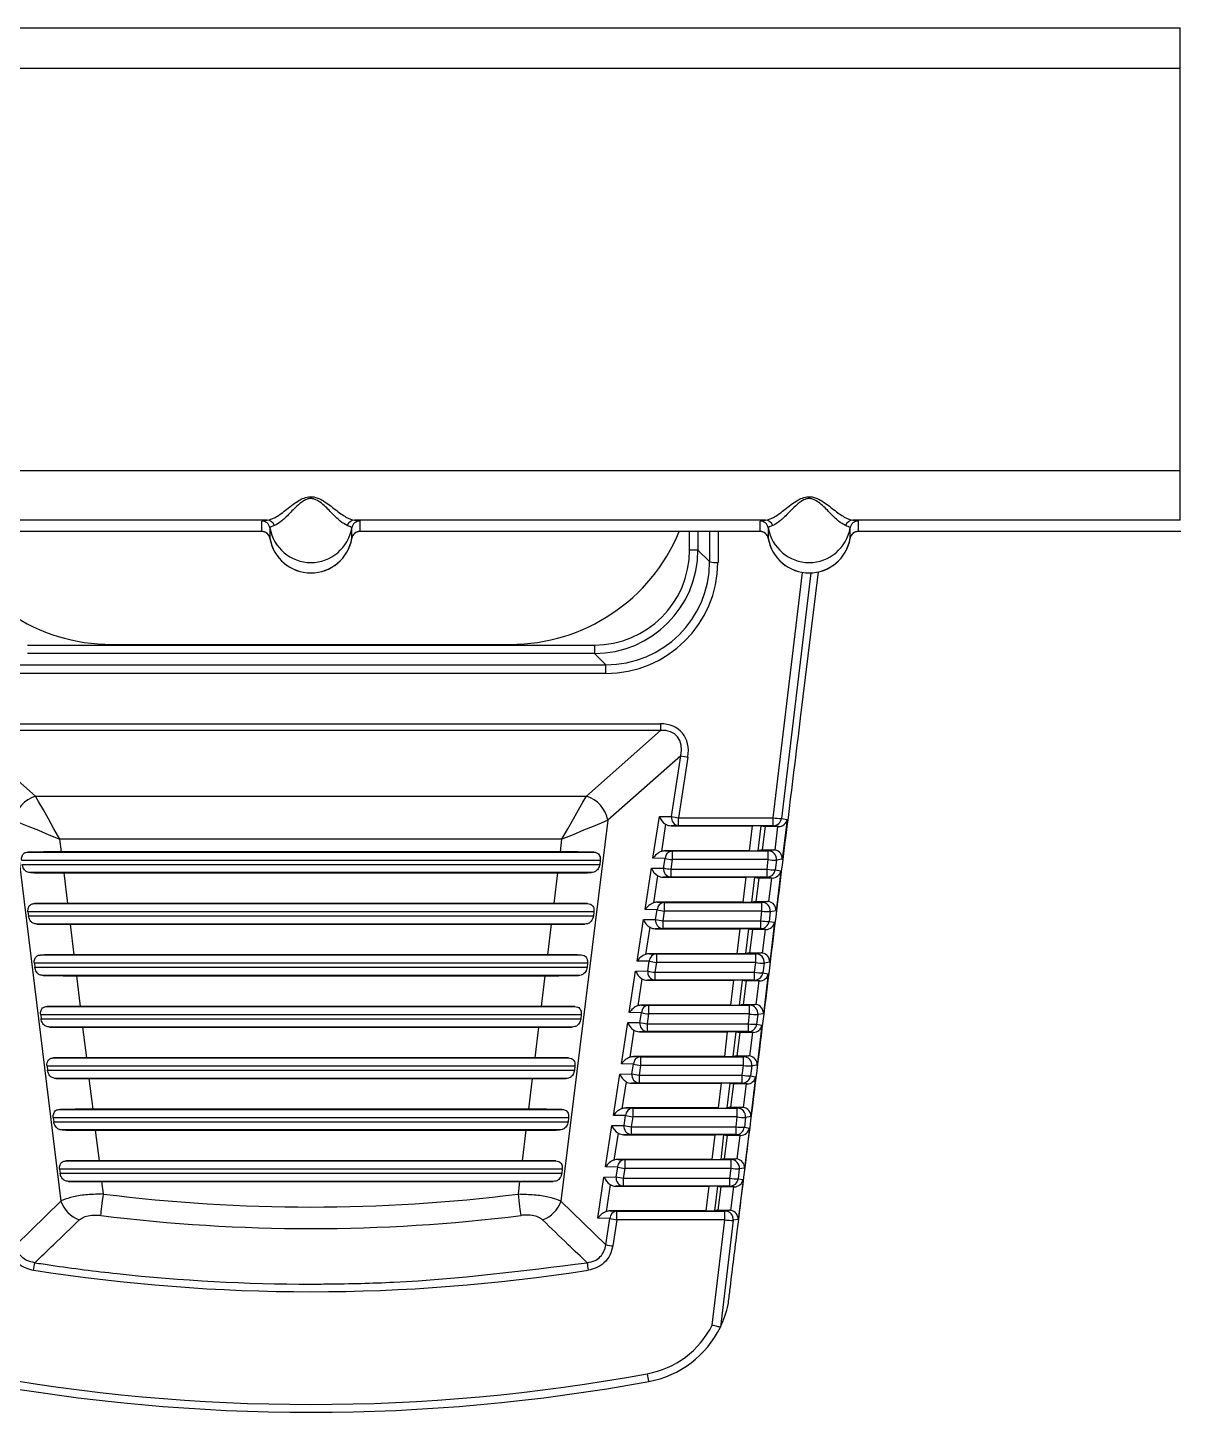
# Model space of a CAD drawing. Extents: x 7 to 135, y 3 to 97.
# Drawn here: x 56.855 to 58.243, y 36.432 to 38.1 of the extents above; entities that cross this region are included whole.
import ezdxf

# ---------------------------------------------------------------- set-up
doc = ezdxf.new("R2010")
doc.units = 0
doc.header["$MEASUREMENT"] = 0
doc.layers.add('OBJECT', color=7, linetype='CONTINUOUS')

msp = doc.modelspace()

# ---------------------------------------------------------------- linework, layer by layer
at = {"layer": 'OBJECT'}
for p, q in [((56.1495, 38.1), (58.2431, 38.1)), ((58.2431, 38.051), (58.2431, 38.1)), ((58.2431, 38.051), (56.1495, 38.051)), ((58.2431, 37.5666), (58.2431, 38.051)), ((56.1495, 37.5666), (58.2431, 37.5666)), ((58.2431, 37.5066), (58.2431, 37.5666)), ((57.1438, 37.5066), (56.6488, 37.5066)), ((57.1371, 37.5057), (57.1438, 37.5066)), ((57.1371, 37.4932), (57.1371, 37.5057)), ((57.147, 37.4973), (57.147, 37.4849)), ((57.2456, 37.4849), (57.2456, 37.4973)), ((57.7438, 37.5066), (57.2488, 37.5066)), ((57.2554, 37.5057), (57.2554, 37.4932)), ((57.7371, 37.5057), (57.7438, 37.5066)), ((57.7371, 37.4932), (57.7371, 37.5057)), ((57.747, 37.4973), (57.747, 37.4849)), ((57.8456, 37.4849), (57.8456, 37.4973)), ((58.2431, 37.5066), (57.8488, 37.5066)), ((57.8554, 37.5057), (57.8554, 37.4932)), ((57.1371, 37.4929), (56.6554, 37.4929)), ((57.1371, 37.4929), (57.1371, 37.4932)), ((57.147, 37.4849), (57.147, 37.4846)), ((57.2455, 37.4846), (57.2456, 37.4849)), ((57.2554, 37.4932), (57.2554, 37.4929)), ((57.7371, 37.4929), (57.2554, 37.4929)), ((57.6522, 37.4707), (57.6522, 37.4929)), ((57.6622, 37.4929), (57.6622, 37.4707)), ((57.6765, 37.4564), (57.6767, 37.4929)), ((57.6866, 37.4929), (57.6865, 37.4559)), ((57.7371, 37.4929), (57.7371, 37.4932)), ((57.747, 37.4849), (57.747, 37.4846)), ((57.8455, 37.4846), (57.8456, 37.4849)), ((57.8554, 37.4932), (57.8554, 37.4929)), ((58.2436, 37.4929), (57.8554, 37.4929)), ((57.6622, 37.4707), (57.6522, 37.4707)), ((57.6622, 37.4707), (57.6765, 37.4564)), ((57.7529, 37.1482), (57.7884, 37.4437)), ((57.7983, 37.4431), (57.7628, 37.1475)), ((57.7859, 37.2684), (57.8075, 37.4443)), ((56.8551, 37.3562), (57.5376, 37.3562)), ((56.9564, 37.357), (57.4364, 37.357)), ((57.5376, 37.3562), (57.5376, 37.3462)), ((56.8414, 37.3325), (57.5514, 37.3325)), ((57.5376, 37.3462), (56.8551, 37.3462)), ((57.5514, 37.3325), (57.5376, 37.3462)), ((57.5514, 37.322), (57.5514, 37.3325)), ((57.5514, 37.322), (56.8414, 37.322)), ((56.7754, 37.2615), (57.6173, 37.2615)), ((57.6173, 37.2534), (56.7754, 37.2534)), ((56.8647, 37.1743), (56.7754, 37.2534)), ((57.528, 37.1743), (57.6173, 37.2534)), ((57.6173, 37.2615), (57.6173, 37.2534)), ((57.6417, 37.223), (57.5538, 37.1452)), ((57.6305, 37.1498), (57.6417, 37.223)), ((57.6503, 37.2214), (57.6391, 37.1482)), ((56.8647, 37.1743), (57.528, 37.1743)), ((57.6082, 37.0996), (57.6159, 37.1496)), ((57.6159, 37.1496), (57.6305, 37.1498)), ((57.6391, 37.1482), (57.7529, 37.1482)), ((57.6391, 37.1387), (57.6391, 37.1482)), ((57.7529, 37.1387), (57.7529, 37.1482)), ((57.7628, 37.1475), (57.7698, 37.1463)), ((56.8389, 37.1452), (56.8953, 36.6864)), ((57.5538, 37.1452), (57.4974, 36.6864)), ((57.6233, 37.1404), (57.6183, 37.1076)), ((57.6391, 37.1387), (57.63, 37.1386)), ((57.63, 37.1386), (57.7279, 37.1386)), ((57.7529, 37.1387), (57.6391, 37.1387)), ((57.7243, 37.1084), (57.7279, 37.1386)), ((57.7379, 37.1385), (57.7343, 37.1085)), ((57.7379, 37.1385), (57.7431, 37.1376)), ((57.7431, 37.1376), (57.7396, 37.1094)), ((57.7587, 37.1376), (57.7431, 37.1376)), ((57.7594, 37.1376), (57.7529, 37.1387)), ((57.7552, 37.1092), (57.7587, 37.1376)), ((57.7698, 37.1463), (57.7639, 37.0982)), ((56.896, 37.107), (56.8941, 37.1224)), ((57.4986, 37.1224), (56.8941, 37.1224)), ((57.4967, 37.107), (57.4986, 37.1224)), ((57.5446, 37.0969), (56.8481, 37.0969)), ((56.8559, 37.1069), (57.5368, 37.1069)), ((57.4967, 37.107), (56.896, 37.107)), ((57.5446, 37.0969), (57.544, 37.0921)), ((57.6227, 37.0993), (57.6082, 37.0996)), ((57.621, 37.0877), (57.6227, 37.0993)), ((57.6229, 37.1084), (57.6313, 37.1083)), ((57.7243, 37.1084), (57.6229, 37.1084)), ((57.6313, 37.0978), (57.6296, 37.0862)), ((57.6313, 37.1083), (57.6313, 37.0978)), ((57.6313, 37.1083), (57.7469, 37.1083)), ((57.7469, 37.0978), (57.6313, 37.0978)), ((57.7396, 37.1094), (57.7343, 37.1085)), ((57.7396, 37.1094), (57.7535, 37.1094)), ((57.7455, 37.0862), (57.7469, 37.0978)), ((57.7469, 37.1083), (57.7535, 37.1094)), ((57.7469, 37.0978), (57.7469, 37.1083)), ((57.7568, 37.0971), (57.7554, 37.0855)), ((57.7639, 37.0982), (57.7568, 37.0971)), ((56.8487, 37.0921), (57.544, 37.0921)), ((57.5338, 37.0821), (56.859, 37.0821)), ((56.9036, 37.045), (56.8991, 37.082)), ((56.8991, 37.082), (57.4937, 37.082)), ((57.4891, 37.045), (57.4937, 37.082)), ((57.5987, 37.0376), (57.6064, 37.0875)), ((57.6064, 37.0875), (57.621, 37.0877)), ((57.6296, 37.0862), (57.7455, 37.0862)), ((57.6296, 37.0862), (57.6296, 37.0767)), ((57.7455, 37.0767), (57.7455, 37.0862)), ((57.7554, 37.0855), (57.7622, 37.0843)), ((57.7622, 37.0843), (57.7563, 37.0362)), ((57.6138, 37.0784), (57.6088, 37.0456)), ((57.6296, 37.0767), (57.6204, 37.0766)), ((57.6204, 37.0766), (57.7204, 37.0766)), ((57.7455, 37.0767), (57.6296, 37.0767)), ((57.7168, 37.0464), (57.7204, 37.0766)), ((57.7304, 37.0765), (57.7268, 37.0465)), ((57.7304, 37.0765), (57.7355, 37.0756)), ((57.7355, 37.0756), (57.732, 37.0474)), ((57.7511, 37.0756), (57.7355, 37.0756)), ((57.7518, 37.0756), (57.7455, 37.0767)), ((57.7476, 37.0472), (57.7511, 37.0756)), ((57.6134, 37.0464), (57.6218, 37.0463)), ((57.7168, 37.0464), (57.6134, 37.0464)), ((57.732, 37.0474), (57.7268, 37.0465)), ((57.732, 37.0474), (57.7459, 37.0474)), ((57.7394, 37.0463), (57.7459, 37.0474)), ((56.8557, 37.0349), (56.8563, 37.0301)), ((57.537, 37.0349), (56.8557, 37.0349)), ((56.8563, 37.0301), (57.5364, 37.0301)), ((56.8635, 37.0449), (57.5292, 37.0449)), ((57.4891, 37.045), (56.9036, 37.045)), ((57.537, 37.0349), (57.5364, 37.0301)), ((57.6132, 37.0374), (57.5987, 37.0376)), ((57.6114, 37.0257), (57.6132, 37.0374)), ((57.6218, 37.0358), (57.62, 37.0241)), ((57.6218, 37.0463), (57.6218, 37.0358)), ((57.6218, 37.0463), (57.7394, 37.0463)), ((57.7394, 37.0358), (57.6218, 37.0358)), ((57.738, 37.0241), (57.7394, 37.0358)), ((57.7394, 37.0358), (57.7394, 37.0463)), ((57.7493, 37.0351), (57.7479, 37.0234)), ((57.7563, 37.0362), (57.7493, 37.0351)), ((57.5261, 37.0201), (56.8666, 37.0201)), ((56.9112, 36.983), (56.9067, 37.02)), ((56.9067, 37.02), (57.486, 37.02)), ((57.4815, 36.983), (57.486, 37.02)), ((57.5892, 36.9756), (57.5969, 37.0255)), ((57.5969, 37.0255), (57.6114, 37.0257)), ((57.6043, 37.0164), (57.5993, 36.9837)), ((57.62, 37.0147), (57.6109, 37.0145)), ((57.6109, 37.0145), (57.713, 37.0145)), ((57.62, 37.0241), (57.738, 37.0241)), ((57.62, 37.0241), (57.62, 37.0147)), ((57.738, 37.0147), (57.62, 37.0147)), ((57.7094, 36.9845), (57.713, 37.0145)), ((57.723, 37.0144), (57.7194, 36.9846)), ((57.723, 37.0144), (57.7279, 37.0136)), ((57.7279, 37.0136), (57.7244, 36.9854)), ((57.7435, 37.0136), (57.7279, 37.0136)), ((57.738, 37.0147), (57.738, 37.0241)), ((57.7442, 37.0136), (57.738, 37.0147)), ((57.74, 36.9852), (57.7435, 37.0136)), ((57.7479, 37.0234), (57.7546, 37.0223)), ((57.7546, 37.0223), (57.7487, 36.9742)), ((56.8711, 36.9829), (57.5216, 36.9829)), ((57.4815, 36.983), (56.9112, 36.983)), ((57.6039, 36.9845), (57.6123, 36.9843)), ((57.7094, 36.9845), (57.6039, 36.9845)), ((57.6123, 36.9843), (57.6123, 36.9738)), ((57.6123, 36.9843), (57.732, 36.9843)), ((57.7244, 36.9854), (57.7194, 36.9846)), ((57.7244, 36.9854), (57.7383, 36.9854)), ((57.732, 36.9843), (57.7383, 36.9854)), ((57.732, 36.9738), (57.732, 36.9843)), ((56.8634, 36.9729), (56.8639, 36.9681)), ((57.5294, 36.9729), (56.8634, 36.9729)), ((56.8639, 36.9681), (57.5288, 36.9681)), ((57.5294, 36.9729), (57.5288, 36.9681)), ((57.5797, 36.9137), (57.5873, 36.9635)), ((57.5873, 36.9635), (57.6019, 36.9637)), ((57.6037, 36.9754), (57.5892, 36.9756)), ((57.6019, 36.9637), (57.6037, 36.9754)), ((57.6123, 36.9738), (57.6105, 36.9621)), ((57.732, 36.9738), (57.6123, 36.9738)), ((57.7306, 36.9621), (57.732, 36.9738)), ((57.7419, 36.9731), (57.7405, 36.9614)), ((57.7487, 36.9742), (57.7419, 36.9731)), ((57.5185, 36.9581), (56.8742, 36.9581)), ((56.9188, 36.921), (56.9143, 36.958)), ((56.9143, 36.958), (57.4784, 36.958)), ((57.4739, 36.921), (57.4784, 36.958)), ((57.5948, 36.9543), (57.5898, 36.9217)), ((57.6105, 36.9526), (57.6014, 36.9525)), ((57.6014, 36.9525), (57.7056, 36.9525)), ((57.6105, 36.9621), (57.7306, 36.9621)), ((57.6105, 36.9621), (57.6105, 36.9526)), ((57.7306, 36.9526), (57.6105, 36.9526)), ((57.702, 36.9225), (57.7056, 36.9525)), ((57.7155, 36.9524), (57.712, 36.9226)), ((57.7155, 36.9524), (57.7203, 36.9516)), ((57.7203, 36.9516), (57.7168, 36.9234)), ((57.7359, 36.9516), (57.7203, 36.9516)), ((57.7306, 36.9526), (57.7306, 36.9621)), ((57.7366, 36.9516), (57.7306, 36.9526)), ((57.7324, 36.9232), (57.7359, 36.9516)), ((57.7405, 36.9614), (57.747, 36.9603)), ((57.747, 36.9603), (57.7411, 36.9122)), ((56.8788, 36.9209), (57.514, 36.9209)), ((57.4739, 36.921), (56.9188, 36.921)), ((57.5942, 36.9134), (57.5797, 36.9137)), ((57.5924, 36.9017), (57.5942, 36.9134)), ((57.5943, 36.9225), (57.6028, 36.9224)), ((57.702, 36.9225), (57.5943, 36.9225)), ((57.6028, 36.9224), (57.6028, 36.9119)), ((57.6028, 36.9224), (57.7245, 36.9224)), ((57.7168, 36.9234), (57.712, 36.9226)), ((57.7168, 36.9234), (57.7307, 36.9234)), ((57.7245, 36.9224), (57.7307, 36.9234)), ((57.7245, 36.9119), (57.7245, 36.9224)), ((56.871, 36.9109), (56.8715, 36.9061)), ((57.5217, 36.9109), (56.871, 36.9109)), ((56.8715, 36.9061), (57.5212, 36.9061)), ((57.5217, 36.9109), (57.5212, 36.9061)), ((57.5702, 36.8517), (57.5778, 36.9014)), ((57.5778, 36.9014), (57.5924, 36.9017)), ((57.6028, 36.9119), (57.601, 36.9001)), ((57.601, 36.9001), (57.7231, 36.9001)), ((57.601, 36.9001), (57.601, 36.8906)), ((57.7245, 36.9119), (57.6028, 36.9119)), ((57.7231, 36.9001), (57.7245, 36.9119)), ((57.7231, 36.8906), (57.7231, 36.9001)), ((57.7345, 36.9112), (57.733, 36.8994)), ((57.733, 36.8994), (57.7394, 36.8983)), ((57.7394, 36.8983), (57.7335, 36.8502)), ((57.7411, 36.9122), (57.7345, 36.9112)), ((57.5109, 36.8961), (56.8818, 36.8961)), ((56.9264, 36.859), (56.9219, 36.896)), ((56.9219, 36.896), (57.4708, 36.896)), ((57.4663, 36.859), (57.4708, 36.896)), ((57.5852, 36.8923), (57.5802, 36.8597)), ((57.601, 36.8906), (57.5919, 36.8905)), ((57.5919, 36.8905), (57.6981, 36.8905)), ((57.7231, 36.8906), (57.601, 36.8906)), ((57.6945, 36.8605), (57.6981, 36.8905)), ((57.7081, 36.8904), (57.7045, 36.8606)), ((57.7081, 36.8904), (57.7126, 36.8896)), ((57.7126, 36.8896), (57.7092, 36.8614)), ((57.7283, 36.8896), (57.7126, 36.8896)), ((57.729, 36.8896), (57.7231, 36.8906)), ((57.7248, 36.8612), (57.7283, 36.8896)), ((56.8786, 36.8489), (56.8792, 36.8441)), ((57.5141, 36.8489), (56.8786, 36.8489)), ((56.8864, 36.8589), (57.5063, 36.8589)), ((57.4663, 36.859), (56.9264, 36.859)), ((57.5141, 36.8489), (57.5135, 36.8441)), ((57.5847, 36.8515), (57.5702, 36.8517)), ((57.5829, 36.8396), (57.5847, 36.8515)), ((57.5848, 36.8605), (57.5933, 36.8604)), ((57.6945, 36.8605), (57.5848, 36.8605)), ((57.5933, 36.8499), (57.5915, 36.838)), ((57.5933, 36.8604), (57.5933, 36.8499)), ((57.5933, 36.8604), (57.7171, 36.8604)), ((57.7171, 36.8499), (57.5933, 36.8499)), ((57.7092, 36.8614), (57.7045, 36.8606)), ((57.7092, 36.8614), (57.723, 36.8614)), ((57.7157, 36.838), (57.7171, 36.8499)), ((57.7171, 36.8604), (57.723, 36.8614)), ((57.7171, 36.8499), (57.7171, 36.8604)), ((57.727, 36.8492), (57.7256, 36.8374)), ((57.7335, 36.8502), (57.727, 36.8492)), ((56.8792, 36.8441), (57.5135, 36.8441)), ((57.5033, 36.8341), (56.8894, 36.8341)), ((56.934, 36.797), (56.9295, 36.834)), ((56.9295, 36.834), (57.4632, 36.834)), ((57.4587, 36.797), (57.4632, 36.834)), ((57.5607, 36.7897), (57.5683, 36.8394)), ((57.5683, 36.8394), (57.5829, 36.8396)), ((57.5757, 36.8303), (57.5707, 36.7977)), ((57.5915, 36.838), (57.7157, 36.838)), ((57.5915, 36.838), (57.5915, 36.8286)), ((57.7157, 36.8286), (57.7157, 36.838)), ((57.7256, 36.8374), (57.7318, 36.8363)), ((57.7318, 36.8363), (57.7259, 36.7882)), ((57.5915, 36.8286), (57.5824, 36.8284)), ((57.5824, 36.8284), (57.6907, 36.8284)), ((57.7157, 36.8286), (57.5915, 36.8286)), ((57.6871, 36.7986), (57.6907, 36.8284)), ((57.7007, 36.8284), (57.6971, 36.7986)), ((57.7007, 36.8284), (57.705, 36.8276)), ((57.705, 36.8276), (57.7016, 36.7994)), ((57.7207, 36.8276), (57.705, 36.8276)), ((57.7214, 36.8276), (57.7157, 36.8286)), ((57.7172, 36.7992), (57.7207, 36.8276)), ((56.894, 36.7969), (57.4987, 36.7969)), ((57.4587, 36.797), (56.934, 36.797)), ((57.5753, 36.7986), (57.5838, 36.7984)), ((57.6871, 36.7986), (57.5753, 36.7986)), ((57.5838, 36.7984), (57.5838, 36.7879)), ((57.5838, 36.7984), (57.7097, 36.7984)), ((57.7016, 36.7994), (57.6971, 36.7986)), ((57.7016, 36.7994), (57.7154, 36.7994)), ((57.7097, 36.7984), (57.7154, 36.7994)), ((57.7097, 36.7879), (57.7097, 36.7984)), ((56.8862, 36.7869), (56.8868, 36.7821)), ((57.5065, 36.7869), (56.8862, 36.7869)), ((56.8868, 36.7821), (57.5059, 36.7821)), ((57.5065, 36.7869), (57.5059, 36.7821)), ((57.5752, 36.7895), (57.5607, 36.7897)), ((57.5734, 36.7776), (57.5752, 36.7895)), ((57.5838, 36.7879), (57.582, 36.776)), ((57.7097, 36.7879), (57.5838, 36.7879)), ((57.7082, 36.776), (57.7097, 36.7879)), ((57.7196, 36.7872), (57.7182, 36.7753)), ((57.7259, 36.7882), (57.7196, 36.7872)), ((57.4957, 36.7721), (56.897, 36.7721)), ((56.9417, 36.735), (56.9371, 36.772)), ((56.9371, 36.772), (57.4556, 36.772)), ((57.4511, 36.735), (57.4556, 36.772)), ((57.5511, 36.7277), (57.5588, 36.7774)), ((57.5588, 36.7774), (57.5734, 36.7776)), ((57.5662, 36.7683), (57.5612, 36.7358)), ((57.582, 36.7665), (57.5728, 36.7664)), ((57.5728, 36.7664), (57.6832, 36.7664)), ((57.582, 36.776), (57.7082, 36.776)), ((57.582, 36.776), (57.582, 36.7665)), ((57.7082, 36.7665), (57.582, 36.7665)), ((57.6796, 36.7366), (57.6832, 36.7664)), ((57.6932, 36.7663), (57.6897, 36.7367)), ((57.6932, 36.7663), (57.6974, 36.7656)), ((57.6974, 36.7656), (57.6939, 36.7374)), ((57.713, 36.7656), (57.6974, 36.7656)), ((57.7082, 36.7665), (57.7082, 36.776)), ((57.7137, 36.7656), (57.7082, 36.7665)), ((57.7096, 36.7372), (57.713, 36.7656)), ((57.7182, 36.7753), (57.7242, 36.7743)), ((57.7242, 36.7743), (57.7183, 36.7262)), ((56.9016, 36.7349), (57.4911, 36.7349)), ((57.4511, 36.735), (56.9417, 36.735)), ((57.5658, 36.7366), (57.5743, 36.7365)), ((57.6796, 36.7366), (57.5658, 36.7366)), ((57.5743, 36.7365), (57.5743, 36.7259)), ((57.5743, 36.7365), (57.7022, 36.7365)), ((57.6939, 36.7374), (57.6897, 36.7367)), ((57.6939, 36.7374), (57.7078, 36.7374)), ((57.7022, 36.7365), (57.7078, 36.7374)), ((57.7022, 36.7259), (57.7022, 36.7365)), ((56.8938, 36.7249), (56.8944, 36.7201)), ((57.4989, 36.7249), (56.8938, 36.7249)), ((56.8944, 36.7201), (57.4983, 36.7201)), ((57.4989, 36.7249), (57.4983, 36.7201)), ((57.5416, 36.6658), (57.5492, 36.7154)), ((57.5492, 36.7154), (57.5638, 36.7156)), ((57.5657, 36.7275), (57.5511, 36.7277)), ((57.5638, 36.7156), (57.5657, 36.7275)), ((57.5743, 36.7259), (57.5724, 36.714)), ((57.5724, 36.714), (57.7008, 36.714)), ((57.5724, 36.714), (57.5724, 36.7045)), ((57.7022, 36.7259), (57.5743, 36.7259)), ((57.7008, 36.714), (57.7022, 36.7259)), ((57.7008, 36.7045), (57.7008, 36.714)), ((57.7121, 36.7252), (57.7107, 36.7133)), ((57.7107, 36.7133), (57.7166, 36.7123)), ((57.7183, 36.7262), (57.7121, 36.7252)), ((57.4881, 36.7101), (56.9046, 36.7101)), ((56.9466, 36.695), (56.9447, 36.71)), ((56.9447, 36.71), (57.448, 36.71)), ((57.4461, 36.695), (57.448, 36.71)), ((57.5567, 36.7062), (57.5517, 36.6738)), ((57.5724, 36.7045), (57.5633, 36.7044)), ((57.5633, 36.7044), (57.6758, 36.7044)), ((57.7008, 36.7045), (57.5724, 36.7045)), ((57.6722, 36.6746), (57.6758, 36.7044)), ((57.6858, 36.7043), (57.6822, 36.6747)), ((57.6858, 36.7043), (57.6898, 36.7036)), ((57.6898, 36.7036), (57.6863, 36.6754)), ((57.7054, 36.7036), (57.6898, 36.7036)), ((57.7061, 36.7036), (57.7008, 36.7045)), ((57.7019, 36.6752), (57.7054, 36.7036)), ((57.7166, 36.7123), (57.7107, 36.6642)), ((56.8953, 36.6864), (56.8414, 36.6339)), ((57.4974, 36.6864), (57.5513, 36.6339)), ((57.5562, 36.6655), (57.5416, 36.6658)), ((57.5513, 36.6339), (57.5562, 36.6655)), ((57.5563, 36.6746), (57.5648, 36.6745)), ((57.6722, 36.6746), (57.5563, 36.6746)), ((57.5648, 36.664), (57.5599, 36.6324)), ((57.5648, 36.6745), (57.6948, 36.6745)), ((57.5648, 36.664), (57.5648, 36.6745)), ((57.6948, 36.664), (57.5648, 36.664)), ((57.6796, 36.537), (57.6948, 36.664)), ((57.6863, 36.6754), (57.6822, 36.6747)), ((57.6863, 36.6754), (57.7002, 36.6754)), ((57.7047, 36.6633), (57.6893, 36.5346)), ((57.6948, 36.6745), (57.7002, 36.6754)), ((57.6948, 36.664), (57.6948, 36.6745)), ((57.7107, 36.6642), (57.7047, 36.6633)), ((57.6893, 36.5346), (57.6893, 36.5346))]:
    msp.add_line(p, q, dxfattribs=at)
at = {"layer": 'OBJECT', "flags": 128}
for points in [[(56.8941, 37.1224), (56.887, 37.1348), (56.8803, 37.1468), (56.8742, 37.1576), (56.8689, 37.1669), (56.8647, 37.1743)], [(57.4986, 37.1224), (57.5057, 37.1348), (57.5124, 37.1468), (57.5185, 37.1576), (57.5238, 37.1669), (57.528, 37.1743)], [(56.8389, 37.1452), (56.8468, 37.1419), (56.8567, 37.1378), (56.8682, 37.1331), (56.8809, 37.1278), (56.8941, 37.1224)], [(57.5538, 37.1452), (57.5459, 37.1419), (57.536, 37.1378), (57.5245, 37.1331), (57.5119, 37.1278), (57.4986, 37.1224)], [(56.9433, 36.6692), (56.9436, 36.6713), (56.9439, 36.6739), (56.9443, 36.6768), (56.9447, 36.6801), (56.9451, 36.6836), (56.9456, 36.6872), (56.9461, 36.6911), (56.9466, 36.695)], [(57.4494, 36.6692), (57.4491, 36.6713), (57.4488, 36.6739), (57.4484, 36.6768), (57.448, 36.6801), (57.4476, 36.6836), (57.4471, 36.6872), (57.4466, 36.6911), (57.4461, 36.695)]]:
    msp.add_lwpolyline(points, dxfattribs=at)
at = {"layer": 'OBJECT'}
for centre, radius, start, end in [((57.1371, 37.4957), 0.01, 9.597, 90.0051), ((57.1435, 37.4971), 0.00955, 20.2145, 88.7443), ((57.1963, 37.5057), 0.05, 189.6015, 350.3985), ((57.249, 37.4971), 0.00955, 91.2588, 159.7824), ((57.2554, 37.4957), 0.01, 89.9942, 170.402), ((57.7371, 37.4957), 0.01, 9.5963, 90.0058), ((57.7435, 37.4971), 0.00955, 20.2145, 88.7443), ((57.7963, 37.5057), 0.05, 189.6016, 350.3984), ((57.849, 37.4971), 0.00955, 91.2588, 159.7824), ((57.8554, 37.4957), 0.01, 89.996, 170.4002), ((56.9564, 37.577), 0.22, 202.4706, 270), ((57.1371, 37.4832), 0.01, 9.6001, 90.002), ((57.1963, 37.4932), 0.05, 189.6011, 350.3989), ((57.1963, 37.4931), 0.05, 189.7317, 350.2565), ((57.2554, 37.4832), 0.01, 89.9973, 170.3989), ((57.4364, 37.577), 0.22, 270, 337.5294), ((57.7371, 37.4832), 0.01, 9.5994, 90.0027), ((57.7963, 37.4932), 0.05, 189.6012, 350.3988), ((57.7963, 37.4931), 0.05, 189.7317, 350.2565), ((57.8554, 37.4832), 0.01, 89.9991, 170.3971), ((57.6845, 37.5137), 0.0579, 262.0236, 271.9154), ((57.6666, 37.334), 0.1138, 257.3645, 261.7678), ((56.8758, 37.1385), 0.0374, 107.1842, 169.8155), ((57.5169, 37.1385), 0.0374, 10.1848, 72.8154), ((57.64, 37.1483), 0.0096, 171.0478, 264.6853), ((57.6553, 37.2606), 0.1136, 257.3618, 261.7712), ((57.7616, 37.2012), 0.0537, 260.7119, 271.3283), ((57.7529, 37.1487), 0.01, 270.0614, 353.0247), ((57.632, 37.099), 0.00928, 94.198, 178.0784), ((57.6476, 37.2099), 0.1133, 257.3563, 261.7767), ((57.7468, 37.0983), 0.01, 353.012, 89.9208), ((57.7555, 37.1508), 0.0537, 260.7119, 271.3283), ((57.6305, 37.0863), 0.0096, 171.0487, 264.6845), ((57.6458, 37.1985), 0.1135, 257.3627, 261.7741), ((57.7541, 37.1392), 0.0538, 260.7156, 271.3212), ((57.7454, 37.0867), 0.01, 270.0623, 353.0237), ((57.6225, 37.0371), 0.00928, 94.1922, 178.0841), ((57.6381, 37.148), 0.1134, 257.3579, 261.7751), ((57.7394, 37.0363), 0.01, 353.0095, 89.9215), ((57.7481, 37.0888), 0.0537, 260.7117, 271.3282), ((57.6209, 37.0242), 0.0096, 171.0443, 264.6869), ((57.6363, 37.1365), 0.1135, 257.3604, 261.7719), ((57.7467, 37.0771), 0.0537, 260.7119, 271.3283), ((57.738, 37.0247), 0.01, 270.0614, 353.0247), ((57.613, 36.9751), 0.00928, 94.194, 178.0823), ((57.732, 36.9743), 0.01, 353.0096, 89.9231), ((57.6114, 36.9622), 0.0096, 171.0487, 264.6845), ((57.6268, 37.0745), 0.1136, 257.3633, 261.7735), ((57.6286, 37.0865), 0.1138, 257.3659, 261.7671), ((57.7406, 37.0268), 0.0537, 260.7119, 271.3283), ((57.7392, 37.0152), 0.0538, 260.7156, 271.3212), ((57.7306, 36.9626), 0.01, 270.0623, 353.0237), ((57.6035, 36.9131), 0.00928, 94.1901, 178.0862), ((57.619, 37.0242), 0.1135, 257.362, 261.7748), ((57.7245, 36.9124), 0.01, 353.0075, 89.9235), ((57.6019, 36.9002), 0.0096, 171.0442, 264.6889), ((57.6172, 37.0124), 0.1135, 257.3605, 261.7725), ((57.7318, 36.9531), 0.0537, 260.7119, 271.3283), ((57.7231, 36.9006), 0.01, 270.0614, 353.0247), ((57.7332, 36.9649), 0.0538, 260.7154, 271.3211), ((57.594, 36.8512), 0.00928, 94.1941, 178.0823), ((57.6095, 36.962), 0.1133, 257.3563, 261.7767), ((57.7171, 36.8504), 0.01, 353.012, 89.9208), ((57.7258, 36.9029), 0.0537, 260.7119, 271.3283), ((57.5924, 36.8381), 0.0096, 171.0487, 264.6845), ((57.6077, 36.9505), 0.1136, 257.3633, 261.7735), ((57.7244, 36.8911), 0.0538, 260.7156, 271.3212), ((57.7157, 36.8386), 0.01, 270.0623, 353.0237), ((57.5845, 36.7892), 0.00928, 94.1901, 178.0862), ((57.7097, 36.7884), 0.01, 353.008, 89.923), ((57.6, 36.9003), 0.1135, 257.3605, 261.7725), ((57.7183, 36.8409), 0.0537, 260.7117, 271.3282), ((57.5828, 36.7761), 0.0096, 171.0452, 264.6879), ((57.5982, 36.8884), 0.1135, 257.3605, 261.7725), ((57.7169, 36.829), 0.0537, 260.7117, 271.3282), ((57.7082, 36.7765), 0.01, 270.063, 353.0247), ((57.5749, 36.7272), 0.00928, 94.192, 178.0843), ((57.7022, 36.7265), 0.01, 353.0096, 89.9231), ((57.5733, 36.7141), 0.0096, 171.0494, 264.6837), ((57.5887, 36.8264), 0.1136, 257.3633, 261.7735), ((57.5905, 36.8383), 0.1136, 257.3633, 261.7735), ((57.7095, 36.767), 0.0538, 260.7154, 271.3211), ((57.7008, 36.7145), 0.01, 270.064, 353.0237), ((57.7109, 36.779), 0.0537, 260.713, 271.3238), ((56.9294, 36.6978), 0.036, 198.4596, 250.6735), ((57.1964, 38.682), 2.0027, 262.8353, 277.1647), ((57.4633, 36.6978), 0.036, 289.327, 341.5403), ((57.1964, 38.682), 2.0287, 262.8353, 277.1647), ((57.5654, 36.6652), 0.00928, 94.1922, 178.0861), ((57.581, 36.7763), 0.1135, 257.3619, 261.7742), ((57.6948, 36.6645), 0.01, 353.0075, 89.9235), ((57.7035, 36.717), 0.0538, 260.7154, 271.3211), ((57.5762, 36.7448), 0.1136, 257.3633, 261.7735), ((56.1249, 36.7194), 0.7467, 351.044, 351.7485), ((58.2663, 36.7192), 0.7452, 188.2516, 188.9576), ((57.5814, 36.5871), 0.12, 334.0782, 347.8929), ((57.5814, 36.5866), 0.11, 280.4137, 333.2137), ((57.5814, 36.5871), 0.12, 280.4137, 334.0782), ((57.1964, 38.682), 2.25, 259.5863, 280.4137), ((57.1964, 38.6815), 2.24, 259.5863, 280.4137), ((57.8417, 36.5202), 0.2441, 189.8781, 192.1042)]:
    msp.add_arc(centre, radius, start, end, dxfattribs=at)
for centre, major_axis, ratio, start_param, end_param in [((57.5368, 37.4716), (0.089, -0.089), 0.993631, 5.501585, 7.064785), ((57.5368, 37.4716), (0.0819, -0.0819), 0.992433, 5.501585, 7.064785), ((57.5509, 37.4574), (0.1188, -0.0407), 0.993756, 5.043826, 6.607026), ((57.5509, 37.4569), (0.1299, -0.0387), 0.994537, 5.003442, 6.566642), ((57.6026, 37.2139), (0.0395, 0.0379), 0.729911, 5.521785, 6.933311), ((57.6026, 37.2144), (0.0343, 0.0324), 0.634863, 5.526939, 6.938465), ((57.6245, 37.1485), (-0.00769, 0.00883), 0.591833, 0.988251, 2.042663), ((57.6303, 37.1486), (0.0115, 0.0012), 0.861198, 3.973965, 4.591698), ((57.7278, 37.1385), (0.0101, 0), 0.00868, 0.05139, 1.563472), ((57.7587, 37.1375), (0.0101, 0), 0.008662, 1.499632, 1.569733), ((57.7599, 37.1475), (0.00821, 0.00613), 0.948914, 4.045717, 5.494053), ((56.896, 37.1065), (0.0605, 0), 0.008662, 1.57186, 2.29679), ((57.4967, 37.1065), (0.0605, 0), 0.008662, 0.844802, 1.569733), ((57.6168, 37.0985), (0.00979, 0.00828), 0.557988, 0.993218, 2.04763), ((57.6226, 37.0984), (0.0115, 0.0009), 0.862782, 1.483987, 1.890248), ((57.7242, 37.1085), (0.0101, 0), 0.008673, 4.717631, 6.229713), ((57.7535, 37.0994), (0.00989, 0.0016), 0.998514, 1.236067, 1.409966), ((57.754, 37.0995), (0.00734, -0.00707), 0.946913, 0.670393, 2.18883), ((56.899, 37.0825), (0.0605, 0), 0.008662, 3.988522, 4.713453), ((57.4937, 37.0825), (0.0605, 0), 0.008662, 4.711325, 5.436256), ((57.615, 37.0865), (-0.00769, 0.00883), 0.591833, 0.988251, 2.042663), ((57.7523, 37.0855), (0.00821, 0.00613), 0.948914, 4.045717, 5.494053), ((57.6208, 37.0866), (0.0115, 0.0012), 0.861198, 3.973965, 4.591698), ((57.7204, 37.0765), (0.0101, 0), 0.00868, 0.05139, 1.563472), ((57.7511, 37.0755), (0.0101, 0), 0.008662, 1.499632, 1.569733), ((57.6131, 37.0365), (0.0115, 0.0009), 0.862782, 1.483987, 1.890248), ((57.7168, 37.0465), (0.0101, 0), 0.008673, 4.717631, 6.229713), ((57.7459, 37.0374), (0.00989, 0.0016), 0.998514, 1.236067, 1.409966), ((57.7464, 37.0375), (0.00734, -0.00707), 0.946913, 0.670393, 2.18883), ((56.9037, 37.0445), (0.0605, 0), 0.008662, 1.57186, 2.29679), ((57.489, 37.0445), (0.0605, 0), 0.008662, 0.844802, 1.569733), ((57.6073, 37.0365), (0.00979, 0.00828), 0.557988, 0.993218, 2.04763), ((56.9066, 37.0205), (0.0605, 0), 0.008662, 3.988522, 4.713453), ((57.4861, 37.0205), (0.0605, 0), 0.008662, 4.711325, 5.436256), ((57.6054, 37.0244), (-0.00769, 0.00883), 0.591833, 0.988251, 2.042663), ((57.6113, 37.0245), (0.0115, 0.0012), 0.861198, 3.973965, 4.591698), ((57.7129, 37.0144), (0.0101, 0), 0.00868, 0.05139, 1.563472), ((57.7435, 37.0135), (0.0101, 0), 0.008662, 1.499632, 1.569733), ((57.7447, 37.0235), (0.00821, 0.00613), 0.948914, 4.045717, 5.494053), ((56.9113, 36.9825), (0.0605, 0), 0.008662, 1.57186, 2.29679), ((57.4814, 36.9825), (0.0605, 0), 0.008662, 0.844802, 1.569733), ((57.5978, 36.9746), (0.00979, 0.00828), 0.557988, 0.993218, 2.04763), ((57.6036, 36.9745), (0.0115, 0.0009), 0.862782, 1.483987, 1.890248), ((57.7093, 36.9846), (0.0101, 0), 0.008673, 4.717631, 6.229713), ((57.7383, 36.9754), (0.00989, 0.0016), 0.998514, 1.236067, 1.409966), ((57.7388, 36.9755), (0.00734, -0.00707), 0.946913, 0.670393, 2.18883), ((57.5959, 36.9624), (-0.00769, 0.00883), 0.591833, 0.988251, 2.042663), ((56.9142, 36.9585), (0.0605, 0), 0.008662, 3.988522, 4.713453), ((57.4785, 36.9585), (0.0605, 0), 0.008662, 4.711325, 5.436256), ((57.6018, 36.9625), (0.0115, 0.0012), 0.861198, 3.973965, 4.591698), ((57.7055, 36.9524), (0.0101, 0), 0.00868, 0.05139, 1.563472), ((57.7359, 36.9515), (0.0101, 0), 0.008662, 1.499632, 1.569733), ((57.7371, 36.9615), (0.00821, 0.00613), 0.948914, 4.045717, 5.494053), ((56.9189, 36.9205), (0.0605, 0), 0.008662, 1.57186, 2.29679), ((57.4738, 36.9205), (0.0605, 0), 0.008662, 0.844802, 1.569733), ((57.5883, 36.9126), (0.00979, 0.00828), 0.557988, 0.993218, 2.04763), ((57.5941, 36.9125), (0.0115, 0.0009), 0.862782, 1.483987, 1.890248), ((57.7019, 36.9226), (0.0101, 0), 0.008673, 4.717631, 6.229713), ((57.7307, 36.9134), (0.00989, 0.0016), 0.998514, 1.236067, 1.409966), ((57.7312, 36.9135), (0.00734, -0.00707), 0.946913, 0.670393, 2.18883), ((57.5864, 36.9004), (-0.00769, 0.00883), 0.591833, 0.988251, 2.042663), ((57.7295, 36.8995), (0.00821, 0.00613), 0.948914, 4.045717, 5.494053), ((56.9218, 36.8965), (0.0605, 0), 0.008662, 3.988522, 4.713453), ((57.4709, 36.8965), (0.0605, 0), 0.008662, 4.711325, 5.436256), ((57.5922, 36.9005), (0.0115, 0.0012), 0.861198, 3.973965, 4.591698), ((57.698, 36.8904), (0.0101, 0), 0.00868, 0.05139, 1.563472), ((57.7283, 36.8895), (0.0101, 0), 0.008662, 1.499632, 1.569733), ((56.9265, 36.8585), (0.0605, 0), 0.008662, 1.57186, 2.29679), ((57.4662, 36.8585), (0.0605, 0), 0.008662, 0.844802, 1.569733), ((57.5788, 36.8506), (0.00979, 0.00828), 0.557988, 0.993218, 2.04763), ((57.5846, 36.8505), (0.0115, 0.0009), 0.862782, 1.483987, 1.890248), ((57.6945, 36.8606), (0.0101, 0), 0.008673, 4.717631, 6.229713), ((57.723, 36.8514), (0.00989, 0.0016), 0.998514, 1.236067, 1.409966), ((57.7236, 36.8515), (0.00734, -0.00707), 0.946913, 0.670393, 2.18883), ((56.9294, 36.8345), (0.0605, 0), 0.008662, 3.988522, 4.713453), ((57.4633, 36.8345), (0.0605, 0), 0.008662, 4.711325, 5.436256), ((57.5769, 36.8384), (-0.00769, 0.00883), 0.591833, 0.988251, 2.042663), ((57.5827, 36.8384), (0.0115, 0.0012), 0.861198, 3.973965, 4.591698), ((57.7219, 36.8375), (0.00821, 0.00613), 0.948914, 4.045717, 5.494053), ((57.6906, 36.8284), (0.0101, 0), 0.00868, 0.05139, 1.563472), ((57.7206, 36.8275), (0.0101, 0), 0.008662, 1.499632, 1.569733), ((56.9341, 36.7965), (0.0605, 0), 0.008662, 1.57186, 2.29679), ((57.4586, 36.7965), (0.0605, 0), 0.008662, 0.844802, 1.569733), ((57.5693, 36.7887), (0.00979, 0.00828), 0.557988, 0.993218, 2.04763), ((57.5751, 36.7886), (0.0115, 0.0009), 0.862782, 1.483987, 1.890248), ((57.687, 36.7986), (0.0101, 0), 0.008673, 4.717631, 6.229713), ((57.7154, 36.7894), (0.00989, 0.0016), 0.998514, 1.236067, 1.409966), ((57.716, 36.7895), (0.00734, -0.00707), 0.946913, 0.670393, 2.18883), ((56.9371, 36.7725), (0.0605, 0), 0.008662, 3.988522, 4.713453), ((57.4557, 36.7725), (0.0605, 0), 0.008662, 4.711325, 5.436256), ((57.5674, 36.7763), (-0.00769, 0.00883), 0.591833, 0.988251, 2.042663), ((57.5732, 36.7764), (0.0115, 0.0012), 0.861198, 3.973965, 4.591698), ((57.6832, 36.7663), (0.0101, 0), 0.00868, 0.05139, 1.563472), ((57.713, 36.7655), (0.0101, 0), 0.008662, 1.499632, 1.569733), ((57.7143, 36.7755), (0.00821, 0.00613), 0.948914, 4.045717, 5.494053), ((56.9417, 36.7345), (0.0605, 0), 0.008662, 1.57186, 2.29679), ((57.451, 36.7345), (0.0605, 0), 0.008662, 0.844802, 1.569733), ((57.5597, 36.7267), (0.00979, 0.00828), 0.557988, 0.993218, 2.04763), ((57.5656, 36.7266), (0.0115, 0.0009), 0.862782, 1.483987, 1.890248), ((57.6796, 36.7367), (0.0101, 0), 0.008673, 4.717631, 6.229713), ((57.7078, 36.7274), (0.00989, 0.0016), 0.998514, 1.236067, 1.409966), ((57.7084, 36.7275), (0.00734, -0.00707), 0.946913, 0.670393, 2.18883), ((57.5578, 36.7143), (-0.00769, 0.00883), 0.591833, 0.988251, 2.042663), ((56.9447, 36.7105), (0.0605, 0), 0.008662, 3.988522, 4.713453), ((57.448, 36.7105), (0.0605, 0), 0.008662, 4.711325, 5.436256), ((57.5637, 36.7144), (0.0115, 0.0012), 0.861198, 3.973965, 4.591698), ((57.6757, 36.7043), (0.0101, 0), 0.00868, 0.05139, 1.563472), ((57.7054, 36.7035), (0.0101, 0), 0.008662, 1.499632, 1.569733), ((57.7066, 36.7135), (0.00821, 0.00613), 0.948914, 4.045717, 5.494053), ((57.5502, 36.6647), (0.00979, 0.00828), 0.557988, 0.993218, 2.04763), ((57.556, 36.6646), (0.0115, 0.0009), 0.862782, 1.483987, 1.890248), ((57.6722, 36.6747), (0.0101, 0), 0.008673, 4.717631, 6.229713), ((57.7002, 36.6654), (0.00989, 0.0016), 0.998514, 1.236067, 1.409966), ((57.7007, 36.6655), (0.00734, -0.00707), 0.946913, 0.670393, 2.18883), ((57.1964, 38.7476), (0, 2.1703), 0.999535, 2.987078, 3.296107)]:
    msp.add_ellipse(centre, major_axis=major_axis, ratio=ratio, start_param=start_param, end_param=end_param, dxfattribs=at)
for points, knots in [([(57.1438, 37.5066), (57.1467, 37.5074), (57.1528, 37.5089), (57.1651, 37.5181), (57.1764, 37.5273), (57.1863, 37.5329), (57.1927, 37.535), (57.1987, 37.5351), (57.2051, 37.5335), (57.2148, 37.5283), (57.2265, 37.5189), (57.2392, 37.5092), (57.2455, 37.5075), (57.2488, 37.5066)], [0, 0, 0, 0, 0.12846, 0.265199, 0.392988, 0.437147, 0.483316, 0.514865, 0.545911, 0.602369, 0.724257, 0.859505, 1, 1, 1, 1]), ([(57.24, 37.5004), (57.2373, 37.5017), (57.2321, 37.5043), (57.2216, 37.515), (57.212, 37.5252), (57.2038, 37.531), (57.1984, 37.5328), (57.1934, 37.5328), (57.19, 37.5314), (57.1863, 37.5293), (57.1795, 37.5242), (57.1701, 37.5142), (57.1599, 37.5039), (57.1549, 37.5015), (57.1525, 37.5004)], [0, 0, 0, 0, 0.147739, 0.286547, 0.407208, 0.459794, 0.487158, 0.514363, 0.551096, 0.555603, 0.597246, 0.724145, 0.86479, 1, 1, 1, 1]), ([(57.7438, 37.5066), (57.7467, 37.5074), (57.7528, 37.5089), (57.7651, 37.5181), (57.7764, 37.5273), (57.7863, 37.5329), (57.7927, 37.535), (57.7987, 37.5351), (57.8051, 37.5335), (57.8148, 37.5283), (57.8265, 37.5189), (57.8392, 37.5092), (57.8455, 37.5075), (57.8488, 37.5066)], [0, 0, 0, 0, 0.12846, 0.265199, 0.392989, 0.437148, 0.483316, 0.514866, 0.54591, 0.602369, 0.724258, 0.859505, 1, 1, 1, 1]), ([(57.84, 37.5004), (57.8373, 37.5017), (57.8321, 37.5043), (57.8216, 37.515), (57.812, 37.5252), (57.8038, 37.531), (57.7984, 37.5328), (57.7934, 37.5328), (57.79, 37.5314), (57.7864, 37.5293), (57.7795, 37.5242), (57.7701, 37.5142), (57.7599, 37.5039), (57.7549, 37.5015), (57.7525, 37.5004)], [0, 0, 0, 0, 0.147739, 0.286547, 0.407208, 0.459794, 0.487158, 0.514363, 0.551096, 0.555602, 0.597246, 0.724145, 0.86479, 1, 1, 1, 1]), ([(57.1525, 37.5004), (57.151, 37.4998), (57.147, 37.4985), (57.147, 37.4978), (57.147, 37.4973)], [0, 0, 0, 0, 0.382887, 1, 1, 1, 1]), ([(57.2456, 37.4973), (57.2456, 37.4975), (57.2456, 37.498), (57.2423, 37.4994), (57.24, 37.5004)], [0, 0, 0, 0, 0.318593, 1, 1, 1, 1]), ([(57.2488, 37.5066), (57.2515, 37.5064), (57.2554, 37.5061), (57.2554, 37.5058), (57.2554, 37.5057)], [0, 0, 0, 0, 0.6904, 1, 1, 1, 1]), ([(57.7525, 37.5004), (57.751, 37.4998), (57.747, 37.4985), (57.747, 37.4978), (57.747, 37.4973)], [0, 0, 0, 0, 0.382887, 1, 1, 1, 1]), ([(57.8456, 37.4973), (57.8456, 37.4975), (57.8456, 37.498), (57.8423, 37.4994), (57.84, 37.5004)], [0, 0, 0, 0, 0.318593, 1, 1, 1, 1]), ([(57.8488, 37.5066), (57.8515, 37.5064), (57.8554, 37.5061), (57.8554, 37.5058), (57.8554, 37.5057)], [0, 0, 0, 0, 0.6904, 1, 1, 1, 1]), ([(57.147, 37.4846), (57.1469, 37.4848), (57.1467, 37.4861), (57.1457, 37.4884), (57.1435, 37.4909), (57.1405, 37.4926), (57.1383, 37.4928), (57.1371, 37.4929)], [0, 0, 0, 0, 0.047801, 0.277779, 0.518524, 0.759261, 1, 1, 1, 1]), ([(57.2554, 37.4929), (57.2543, 37.4928), (57.252, 37.4926), (57.249, 37.4909), (57.2468, 37.4884), (57.2458, 37.4861), (57.2456, 37.4848), (57.2455, 37.4846)], [0, 0, 0, 0, 0.240742, 0.481464, 0.722226, 0.952198, 1, 1, 1, 1]), ([(57.747, 37.4846), (57.7469, 37.4848), (57.7467, 37.4861), (57.7457, 37.4884), (57.7435, 37.4909), (57.7405, 37.4926), (57.7383, 37.4928), (57.7371, 37.4929)], [0, 0, 0, 0, 0.047802, 0.277784, 0.518535, 0.759277, 1, 1, 1, 1]), ([(57.8554, 37.4929), (57.8543, 37.4928), (57.852, 37.4926), (57.849, 37.4909), (57.8468, 37.4884), (57.8458, 37.4861), (57.8456, 37.4848), (57.8455, 37.4846)], [0, 0, 0, 0, 0.240722, 0.481462, 0.722225, 0.952198, 1, 1, 1, 1]), ([(57.6987, 36.5619), (57.6994, 36.5676), (57.7029, 36.596), (57.7177, 36.7154), (57.7461, 36.9452), (57.7716, 37.1523), (57.7859, 37.2684)], [0, 0, 0, 0, 0.0241478, 0.1207388, 0.5071031, 1, 1, 1, 1]), ([(56.8481, 37.0969), (56.8481, 37.0978), (56.8479, 37.0996), (56.8485, 37.1021), (56.8496, 37.1044), (56.8518, 37.1062), (56.8541, 37.1068), (56.8557, 37.1069), (56.8559, 37.1069)], [0, 0, 0, 0, 0.1503582, 0.3007176, 0.4522286, 0.6589744, 0.9428551, 1, 1, 1, 1]), ([(57.5368, 37.1069), (57.538, 37.1067), (57.5402, 37.1065), (57.5426, 37.1049), (57.5441, 37.1026), (57.5448, 37.0999), (57.5446, 37.0978), (57.5446, 37.0969)], [0, 0, 0, 0, 0.278289, 0.490792, 0.665976, 0.842123, 1, 1, 1, 1]), ([(56.859, 37.0821), (56.8573, 37.0823), (56.8546, 37.0826), (56.8516, 37.085), (56.8499, 37.0877), (56.849, 37.0902), (56.8488, 37.0917), (56.8487, 37.0921)], [0, 0, 0, 0, 0.345931, 0.577483, 0.767325, 0.92801, 1, 1, 1, 1]), ([(57.544, 37.0921), (57.5438, 37.0911), (57.5434, 37.0891), (57.5421, 37.0865), (57.5401, 37.084), (57.5372, 37.0824), (57.5349, 37.0822), (57.5338, 37.0821)], [0, 0, 0, 0, 0.16102, 0.321391, 0.497916, 0.763012, 1, 1, 1, 1]), ([(56.8557, 37.0349), (56.8557, 37.0358), (56.8556, 37.0376), (56.8561, 37.0401), (56.8573, 37.0424), (56.8594, 37.0442), (56.8617, 37.0448), (56.8633, 37.0449), (56.8635, 37.0449)], [0, 0, 0, 0, 0.1503582, 0.3007176, 0.4522286, 0.6589744, 0.9428551, 1, 1, 1, 1]), ([(56.8666, 37.0201), (56.8649, 37.0203), (56.8622, 37.0206), (56.8592, 37.023), (56.8575, 37.0257), (56.8566, 37.0282), (56.8564, 37.0297), (56.8563, 37.0301)], [0, 0, 0, 0, 0.345931, 0.577483, 0.767325, 0.927995, 1, 1, 1, 1]), ([(57.5364, 37.0301), (57.5362, 37.0291), (57.5358, 37.0271), (57.5345, 37.0245), (57.5325, 37.022), (57.5296, 37.0204), (57.5273, 37.0202), (57.5261, 37.0201)], [0, 0, 0, 0, 0.16102, 0.321398, 0.497915, 0.763012, 1, 1, 1, 1]), ([(57.5292, 37.0449), (57.5304, 37.0447), (57.5326, 37.0445), (57.535, 37.0429), (57.5365, 37.0406), (57.5372, 37.0379), (57.537, 37.0358), (57.537, 37.0349)], [0, 0, 0, 0, 0.278298, 0.490799, 0.665976, 0.842124, 1, 1, 1, 1]), ([(56.8634, 36.9729), (56.8633, 36.9738), (56.8632, 36.9756), (56.8637, 36.9781), (56.8649, 36.9804), (56.867, 36.9822), (56.8693, 36.9828), (56.8709, 36.9829), (56.8711, 36.9829)], [0, 0, 0, 0, 0.150356, 0.3007278, 0.4522367, 0.6589796, 0.9428564, 1, 1, 1, 1]), ([(57.5216, 36.9829), (57.5228, 36.9827), (57.525, 36.9825), (57.5274, 36.9809), (57.5288, 36.9786), (57.5295, 36.9759), (57.5294, 36.9738), (57.5294, 36.9729)], [0, 0, 0, 0, 0.278283, 0.4907827, 0.6659648, 0.8421088, 1, 1, 1, 1]), ([(56.8742, 36.9581), (56.8726, 36.9583), (56.8699, 36.9586), (56.8669, 36.961), (56.8651, 36.9637), (56.8642, 36.9662), (56.864, 36.9677), (56.8639, 36.9681)], [0, 0, 0, 0, 0.34593, 0.577481, 0.767311, 0.927995, 1, 1, 1, 1]), ([(57.5288, 36.9681), (57.5286, 36.9671), (57.5282, 36.9651), (57.5269, 36.9625), (57.5248, 36.96), (57.522, 36.9584), (57.5196, 36.9582), (57.5185, 36.9581)], [0, 0, 0, 0, 0.16102, 0.321391, 0.497916, 0.763012, 1, 1, 1, 1]), ([(56.871, 36.9109), (56.8709, 36.9118), (56.8708, 36.9136), (56.8713, 36.9161), (56.8725, 36.9184), (56.8746, 36.9202), (56.877, 36.9208), (56.8785, 36.9209), (56.8788, 36.9209)], [0, 0, 0, 0, 0.150356, 0.300714, 0.452235, 0.658979, 0.942856, 1, 1, 1, 1]), ([(57.514, 36.9209), (57.5152, 36.9207), (57.5174, 36.9205), (57.5198, 36.9189), (57.5212, 36.9166), (57.5219, 36.9139), (57.5218, 36.9118), (57.5217, 36.9109)], [0, 0, 0, 0, 0.278292, 0.49079, 0.665964, 0.84211, 1, 1, 1, 1]), ([(56.8818, 36.8961), (56.8802, 36.8963), (56.8775, 36.8966), (56.8745, 36.899), (56.8727, 36.9017), (56.8718, 36.9042), (56.8716, 36.9057), (56.8715, 36.9061)], [0, 0, 0, 0, 0.34593, 0.577481, 0.767311, 0.927995, 1, 1, 1, 1]), ([(57.5212, 36.9061), (57.521, 36.9051), (57.5206, 36.9031), (57.5193, 36.9005), (57.5172, 36.898), (57.5144, 36.8964), (57.512, 36.8962), (57.5109, 36.8961)], [0, 0, 0, 0, 0.1610346, 0.3213994, 0.4979164, 0.7630121, 1, 1, 1, 1]), ([(56.8786, 36.8489), (56.8785, 36.8498), (56.8784, 36.8516), (56.8789, 36.8541), (56.8801, 36.8564), (56.8823, 36.8582), (56.8846, 36.8588), (56.8861, 36.8589), (56.8864, 36.8589)], [0, 0, 0, 0, 0.150356, 0.300714, 0.452235, 0.658979, 0.942856, 1, 1, 1, 1]), ([(57.5063, 36.8589), (57.5076, 36.8587), (57.5098, 36.8585), (57.5122, 36.8569), (57.5136, 36.8546), (57.5143, 36.8519), (57.5142, 36.8498), (57.5141, 36.8489)], [0, 0, 0, 0, 0.278283, 0.4907827, 0.6659648, 0.8421088, 1, 1, 1, 1]), ([(56.8894, 36.8341), (56.8878, 36.8343), (56.8851, 36.8346), (56.8821, 36.837), (56.8803, 36.8397), (56.8795, 36.8422), (56.8792, 36.8437), (56.8792, 36.8441)], [0, 0, 0, 0, 0.345926, 0.577483, 0.767312, 0.927996, 1, 1, 1, 1]), ([(57.5135, 36.8441), (57.5134, 36.8431), (57.513, 36.8411), (57.5117, 36.8385), (57.5096, 36.836), (57.5068, 36.8344), (57.5044, 36.8342), (57.5033, 36.8341)], [0, 0, 0, 0, 0.161034, 0.321392, 0.497917, 0.763002, 1, 1, 1, 1]), ([(56.8862, 36.7869), (56.8861, 36.7878), (56.886, 36.7896), (56.8866, 36.7921), (56.8877, 36.7944), (56.8899, 36.7962), (56.8922, 36.7968), (56.8937, 36.7969), (56.894, 36.7969)], [0, 0, 0, 0, 0.150357, 0.300715, 0.452237, 0.658974, 0.942856, 1, 1, 1, 1]), ([(57.4987, 36.7969), (57.5, 36.7967), (57.5021, 36.7965), (57.5045, 36.7949), (57.506, 36.7926), (57.5067, 36.7899), (57.5066, 36.7878), (57.5065, 36.7869)], [0, 0, 0, 0, 0.278294, 0.490801, 0.665976, 0.842109, 1, 1, 1, 1]), ([(56.897, 36.7721), (56.8954, 36.7723), (56.8927, 36.7726), (56.8897, 36.775), (56.8879, 36.7777), (56.8871, 36.7802), (56.8868, 36.7817), (56.8868, 36.7821)], [0, 0, 0, 0, 0.345925, 0.577482, 0.767311, 0.927994, 1, 1, 1, 1]), ([(57.5059, 36.7821), (57.5057, 36.7811), (57.5054, 36.7791), (57.504, 36.7765), (57.502, 36.774), (57.4992, 36.7724), (57.4968, 36.7722), (57.4957, 36.7721)], [0, 0, 0, 0, 0.1610346, 0.3213994, 0.4979164, 0.7630121, 1, 1, 1, 1]), ([(56.8938, 36.7249), (56.8937, 36.7258), (56.8936, 36.7276), (56.8942, 36.7301), (56.8953, 36.7324), (56.8975, 36.7342), (56.8998, 36.7348), (56.9013, 36.7349), (56.9016, 36.7349)], [0, 0, 0, 0, 0.150358, 0.300717, 0.452227, 0.658973, 0.942856, 1, 1, 1, 1]), ([(57.4911, 36.7349), (57.4924, 36.7347), (57.4945, 36.7345), (57.4969, 36.7329), (57.4984, 36.7306), (57.4991, 36.7279), (57.499, 36.7258), (57.4989, 36.7249)], [0, 0, 0, 0, 0.278285, 0.490793, 0.665977, 0.842108, 1, 1, 1, 1]), ([(56.9046, 36.7101), (56.903, 36.7103), (56.9003, 36.7106), (56.8973, 36.713), (56.8955, 36.7157), (56.8947, 36.7182), (56.8945, 36.7197), (56.8944, 36.7201)], [0, 0, 0, 0, 0.345925, 0.577482, 0.767311, 0.927994, 1, 1, 1, 1]), ([(57.4983, 36.7201), (57.4981, 36.7191), (57.4978, 36.7171), (57.4964, 36.7145), (57.4944, 36.712), (57.4916, 36.7104), (57.4892, 36.7102), (57.4881, 36.7101)], [0, 0, 0, 0, 0.1610335, 0.3213909, 0.4979149, 0.7630043, 1, 1, 1, 1]), ([(56.9466, 36.695), (56.9401, 36.6948), (56.9271, 36.6945), (56.91, 36.6918), (56.9, 36.6888), (56.8961, 36.6868), (56.8953, 36.6864)], [0, 0, 0, 0, 0.3073994, 0.6149234, 0.9206502, 1, 1, 1, 1]), ([(57.4461, 36.695), (57.4526, 36.6948), (57.4656, 36.6945), (57.4827, 36.6918), (57.4927, 36.6888), (57.4966, 36.6868), (57.4974, 36.6864)], [0, 0, 0, 0, 0.307399, 0.614925, 0.920649, 1, 1, 1, 1]), ([(56.8639, 36.6122), (56.8714, 36.6195), (56.8894, 36.6365), (56.9072, 36.6539), (56.9175, 36.6638)], [0, 0, 0, 0, 0.422661, 1, 1, 1, 1]), ([(56.9175, 36.6638), (56.9191, 36.665), (56.9222, 36.6674), (56.9298, 36.6694), (56.9373, 36.6698), (56.9418, 36.6693), (56.9433, 36.6692)], [0, 0, 0, 0, 0.288924, 0.578762, 0.851941, 1, 1, 1, 1]), ([(57.4752, 36.6638), (57.4736, 36.665), (57.4705, 36.6674), (57.4629, 36.6694), (57.4555, 36.6698), (57.451, 36.6693), (57.4494, 36.6692)], [0, 0, 0, 0, 0.288924, 0.57877, 0.851946, 1, 1, 1, 1]), ([(57.5288, 36.6122), (57.5213, 36.6195), (57.5034, 36.6365), (57.4855, 36.6539), (57.4752, 36.6638)], [0, 0, 0, 0, 0.4226613, 1, 1, 1, 1]), ([(56.8328, 36.6324), (56.8337, 36.6286), (56.8356, 36.6209), (56.843, 36.6117), (56.8523, 36.6055), (56.8592, 36.6039), (56.8625, 36.6032)], [0, 0, 0, 0, 0.261879, 0.524405, 0.776419, 1, 1, 1, 1]), ([(56.8639, 36.6122), (56.8606, 36.6129), (56.8547, 36.614), (56.8477, 36.6192), (56.843, 36.6259), (56.8419, 36.6312), (56.8414, 36.6339)], [0, 0, 0, 0, 0.295335, 0.524718, 0.754461, 1, 1, 1, 1]), ([(57.5288, 36.6122), (57.5321, 36.6129), (57.538, 36.614), (57.545, 36.6192), (57.5497, 36.6259), (57.5508, 36.6312), (57.5513, 36.6339)], [0, 0, 0, 0, 0.2953353, 0.5247219, 0.7544602, 1, 1, 1, 1]), ([(57.5599, 36.6324), (57.559, 36.6286), (57.5571, 36.6209), (57.5497, 36.6117), (57.5404, 36.6055), (57.5335, 36.6039), (57.5302, 36.6032)], [0, 0, 0, 0, 0.261881, 0.524409, 0.776421, 1, 1, 1, 1]), ([(56.8639, 36.6122), (56.8705, 36.6112), (56.9034, 36.6062), (57.0138, 36.5922), (57.1251, 36.5861), (57.2364, 36.5867), (57.3476, 36.5894), (57.4515, 36.6025), (57.5288, 36.6122)], [0, 0, 0, 0, 0.029968, 0.149857, 0.5, 0.529968, 0.649857, 1, 1, 1, 1]), ([(57.6893, 36.5346), (57.6891, 36.5346), (57.6888, 36.5346), (57.6869, 36.5349), (57.6844, 36.5356), (57.6818, 36.5363), (57.6802, 36.5368), (57.6796, 36.537), (57.6796, 36.537)], [0, 0, 0, 0, 0.219292, 0.438499, 0.659234, 0.883004, 0.985841, 1, 1, 1, 1])]:
    msp.add_open_spline(points, degree=3, knots=knots, dxfattribs=at)

doc.saveas('drawing.dxf')
